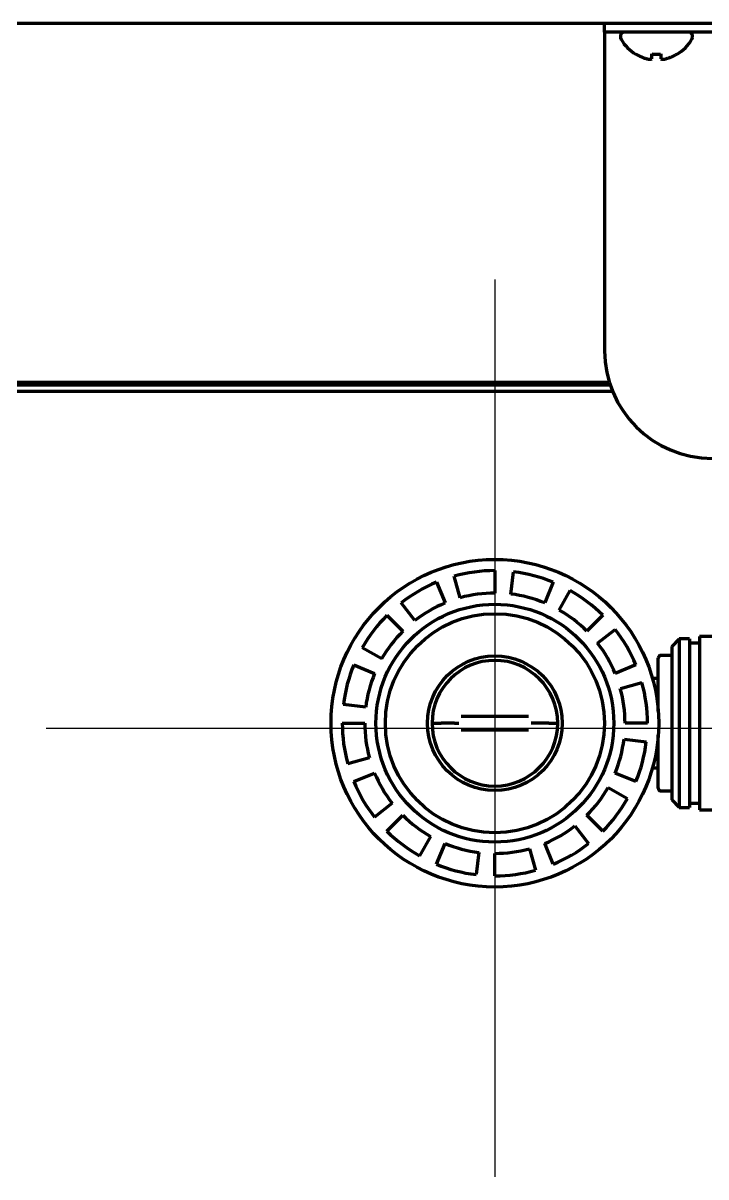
# Model space of a CAD drawing. Header units: inches. Extents: x 904 to 7172, y 213 to 5528.
# Drawn here: x 6802.2 to 6878.3, y 1908.2 to 2036.7 of the extents above; entities that cross this region are included whole.
import ezdxf

# ---------------------------------------------------------------- set-up
doc = ezdxf.new("R2010")
doc.units = ezdxf.units.IN

# ---------------------------------------------------------------- blocks, each defined once
blk = doc.blocks.new('A$C773D0E90')
at = {"color": 4}
for p, q in [((0, 50), (0, -50)), ((-50, 0), (50, 0))]:
    blk.add_line(p, q, dxfattribs=at)

msp = doc.modelspace()

# ---------------------------------------------------------------- linework, layer by layer
at = {"linetype": 'Continuous', "lineweight": 70}
for p, q in [((6250.64, 2036.72), (7128.64, 2036.72)), ((6866.97, 2035.72), (6866.97, 2036.72)), ((6866.97, 2035.72), (6866.97, 2034.72)), ((6870.97, 2035.72), (6866.97, 2035.72)), ((6868.74, 2035.32), (6868.74, 2035.12)), ((6878.97, 2035.72), (6870.97, 2035.72)), ((6876.74, 2035.12), (6876.74, 2035.32)), ((6866.97, 2034.72), (6866.97, 2000.22)), ((6870.44, 2033.24), (6870.44, 2033.28)), ((6875.04, 2033.28), (6875.04, 2033.24)), ((6749.93, 1996.72), (6867.49, 1996.72)), ((6749.94, 1996.42), (6867.59, 1996.42)), ((6749.94, 1995.72), (6867.84, 1995.72)), ((6850.88, 1972.7), (6850.22, 1975.11)), ((6854.74, 1975.72), (6854.74, 1973.22)), ((6856.52, 1973.11), (6856.83, 1975.59)), ((6848.23, 1974.43), (6849.19, 1972.12)), ((6861.24, 1974.43), (6860.29, 1972.12)), ((6861.89, 1971.33), (6863.13, 1973.51)), ((6845.83, 1970.16), (6844.29, 1972.13)), ((6842.72, 1970.74), (6844.49, 1968.97)), ((6866.76, 1970.74), (6864.99, 1968.97)), ((6866.18, 1967.63), (6868.15, 1969.17)), ((6875.29, 1968.12), (6874.44, 1967.27)), ((6875.29, 1968.12), (6875.29, 1949.32)), ((6876.44, 1968.12), (6875.29, 1968.12)), ((6876.44, 1968.12), (6876.44, 1949.32)), ((6877.54, 1968.37), (6877.54, 1949.07)), ((6887.94, 1968.37), (6877.54, 1968.37)), ((6842.13, 1965.88), (6839.95, 1967.11)), ((6874.44, 1967.27), (6874.44, 1950.17)), ((6877.54, 1967.62), (6876.44, 1967.62)), ((6872.94, 1960.07), (6872.94, 1965.97)), ((6874.44, 1966.27), (6873.24, 1966.27)), ((6839.03, 1965.23), (6841.34, 1964.27)), ((6870.44, 1965.23), (6868.13, 1964.27)), ((6868.72, 1962.58), (6871.13, 1963.24)), ((6872.94, 1963.7), (6872.3, 1963.7)), ((6840.35, 1960.51), (6837.87, 1960.81)), ((6852.17, 1959.47), (6851, 1959.47)), ((6852.91, 1959.47), (6852.17, 1959.47)), ((6856.57, 1959.47), (6852.91, 1959.47)), ((6857.31, 1959.47), (6856.57, 1959.47)), ((6858.48, 1959.47), (6857.31, 1959.47)), ((6837.74, 1958.72), (6840.24, 1958.72)), ((6850.25, 1958.72), (6848.74, 1958.72)), ((6851, 1957.97), (6852.17, 1957.97)), ((6852.17, 1957.97), (6852.91, 1957.97)), ((6852.91, 1957.97), (6856.57, 1957.97)), ((6856.57, 1957.97), (6857.31, 1957.97)), ((6857.31, 1957.97), (6858.48, 1957.97)), ((6860.74, 1958.72), (6859.23, 1958.72)), ((6871.74, 1958.72), (6869.24, 1958.72)), ((6869.13, 1956.94), (6871.61, 1956.63)), ((6872.94, 1951.47), (6872.94, 1957.37)), ((6840.76, 1954.86), (6838.35, 1954.2)), ((6839.03, 1952.22), (6841.34, 1953.17)), ((6870.44, 1952.22), (6868.13, 1953.17)), ((6872.3, 1953.75), (6872.94, 1953.75)), ((6867.35, 1951.57), (6869.52, 1950.33)), ((6873.24, 1951.17), (6874.44, 1951.17)), ((6874.44, 1950.17), (6875.29, 1949.32)), ((6843.3, 1949.81), (6841.33, 1948.27)), ((6875.29, 1949.32), (6876.44, 1949.32)), ((6876.44, 1949.82), (6877.54, 1949.82)), ((6877.54, 1949.07), (6887.94, 1949.07)), ((6842.72, 1946.7), (6844.49, 1948.47)), ((6866.76, 1946.7), (6864.99, 1948.47)), ((6863.65, 1947.28), (6865.19, 1945.31)), ((6847.58, 1946.11), (6846.35, 1943.94)), ((6848.23, 1943.02), (6849.19, 1945.33)), ((6861.24, 1943.02), (6860.29, 1945.33)), ((6852.95, 1944.33), (6852.65, 1941.85)), ((6854.74, 1941.72), (6854.74, 1944.22)), ((6858.6, 1944.74), (6859.26, 1942.33))]:
    msp.add_line(p, q, dxfattribs=at)
for radius in [18.25, 13.25, 12.2, 7.5]:
    msp.add_circle((6854.74, 1958.72), radius, dxfattribs=at)
for centre, radius, start, end in [((6869.14, 2035.32), 0.4, 90, 180), ((6869.14, 2035.12), 0.4, 180, 210.3012), ((6876.34, 2035.32), 0.4, 0, 90), ((6876.34, 2035.12), 0.4, 329.6988, 0), ((6872.94, 2037.34), 4.8, 210.3012, 238.6273), ((6872.54, 2037.34), 4.8, 301.3727, 329.6988), ((6878.97, 2000.22), 12, 180, 270), ((6854.74, 1958.72), 17, 90, 105.4286), ((6854.74, 1958.72), 17, 67.5, 82.9286), ((6854.74, 1958.72), 17, 112.5, 127.9286), ((6854.74, 1958.72), 17, 45, 60.4286), ((6854.74, 1958.72), 14.5, 112.5, 127.9286), ((6854.74, 1958.72), 14.5, 90, 105.4286), ((6854.74, 1958.72), 14.5, 67.5, 82.9286), ((6854.74, 1958.72), 17, 135, 150.4286), ((6854.74, 1958.72), 14.5, 45, 60.4286), ((6854.74, 1958.72), 14.5, 135, 150.4286), ((6854.74, 1958.72), 17, 22.5, 37.9286), ((6854.74, 1958.72), 14.5, 22.5, 37.9286), ((6854.74, 1958.72), 7, 0, 180), ((6873.24, 1965.97), 0.3, 90, 180), ((6854.74, 1958.72), 17, 157.5, 172.9286), ((6854.74, 1958.72), 14.5, 157.5, 172.9286), ((6854.74, 1958.72), 17, 0, 15.4286), ((6854.74, 1958.72), 14.5, 0, 15.4286), ((6854.74, 1958.72), 17, 180, 195.4286), ((6854.74, 1958.72), 14.5, 180, 195.4286), ((6854.74, 1958.72), 7, 180, 0), ((6854.74, 1958.72), 14.5, 337.5, 352.9286), ((6854.74, 1958.72), 17, 337.5, 352.9286), ((6854.74, 1958.72), 14.5, 202.5, 217.9286), ((6854.74, 1958.72), 17, 202.5, 217.9286), ((6854.74, 1958.72), 14.5, 315, 330.4286), ((6873.24, 1951.47), 0.3, 180, 270), ((6854.74, 1958.72), 17, 315, 330.4286), ((6854.74, 1958.72), 14.5, 225, 240.4286), ((6854.74, 1958.72), 17, 225, 240.4286), ((6854.74, 1958.72), 14.5, 292.5, 307.9286), ((6854.74, 1958.72), 14.5, 247.5, 262.9286), ((6854.74, 1958.72), 17, 292.5, 307.9286), ((6854.74, 1958.72), 14.5, 270, 285.4286), ((6854.74, 1958.72), 17, 247.5, 262.9286), ((6854.74, 1958.72), 17, 270, 285.4286)]:
    msp.add_arc(centre, radius, start, end, dxfattribs=at)
for points, knots in [([(6870.44, 2033.28), (6870.64, 2033.15), (6870.85, 2033.04), (6871.18, 2032.91), (6871.29, 2032.86), (6871.51, 2032.79), (6871.62, 2032.76), (6871.74, 2032.73)], [0, 0, 0, 0, 0.5, 0.5, 0.75, 0.75, 1, 1, 1, 1]), ([(6873.24, 2033.28), (6873.24, 2033.15), (6873.24, 2033.04), (6873.24, 2032.91), (6873.24, 2032.86), (6873.24, 2032.79), (6873.24, 2032.76), (6873.24, 2032.73)], [0, 0, 0, 0, 0.5, 0.5, 0.75, 0.75, 1, 1, 1, 1]), ([(6847.74, 1958.72), (6847.74, 1958.72), (6847.74, 1958.72), (6847.74, 1958.72), (6847.74, 1958.72), (6847.74, 1958.72), (6847.75, 1958.72), (6847.76, 1958.72), (6847.77, 1958.72), (6847.79, 1958.72), (6847.8, 1958.72), (6847.84, 1958.72), (6847.87, 1958.72), (6847.92, 1958.72), (6847.94, 1958.72), (6847.98, 1958.72), (6847.99, 1958.72), (6848.01, 1958.72), (6848.02, 1958.72), (6848.08, 1958.72), (6848.13, 1958.72), (6848.2, 1958.72), (6848.21, 1958.72), (6848.24, 1958.72), (6848.25, 1958.72), (6848.3, 1958.72), (6848.33, 1958.72), (6848.42, 1958.72), (6848.48, 1958.72), (6848.56, 1958.72), (6848.57, 1958.72), (6848.61, 1958.72), (6848.66, 1958.72), (6848.71, 1958.72), (6848.74, 1958.72)], [0, 0, 0, 0, 0.030929, 0.030929, 0.046559, 0.046559, 0.06219, 0.12471, 0.187231, 0.187231, 0.249752, 0.249752, 0.374793, 0.374793, 0.437314, 0.437314, 0.468574, 0.468574, 0.499834, 0.499834, 0.624876, 0.624876, 0.656136, 0.656136, 0.687397, 0.687397, 0.749917, 0.749917, 0.874959, 0.874959, 0.906219, 0.906219, 0.937479, 1, 1, 1, 1]), ([(6850.25, 1958.72), (6850.27, 1958.72), (6850.3, 1958.72), (6850.35, 1958.72), (6850.38, 1958.72), (6850.43, 1958.72), (6850.45, 1958.72), (6850.5, 1958.72), (6850.52, 1958.72), (6850.56, 1958.72), (6850.58, 1958.72), (6850.62, 1958.72), (6850.64, 1958.72), (6850.67, 1958.72), (6850.68, 1958.72), (6850.7, 1958.72), (6850.71, 1958.72), (6850.71, 1958.72)], [0, 0, 0, 0, 0.134311, 0.134311, 0.268604, 0.268604, 0.402882, 0.402882, 0.537146, 0.537146, 0.671447, 0.671447, 0.805717, 0.805717, 0.939999, 0.939999, 1, 1, 1, 1]), ([(6859.23, 1958.72), (6859.2, 1958.72), (6859.18, 1958.72), (6859.12, 1958.72), (6859.1, 1958.72), (6859.05, 1958.72), (6859.02, 1958.72), (6858.98, 1958.72), (6858.96, 1958.72), (6858.91, 1958.72), (6858.89, 1958.72), (6858.86, 1958.72), (6858.84, 1958.72), (6858.81, 1958.72), (6858.79, 1958.72), (6858.78, 1958.72), (6858.77, 1958.72), (6858.77, 1958.72)], [0, 0, 0, 0, 0.134311, 0.134311, 0.268604, 0.268604, 0.402882, 0.402882, 0.537146, 0.537146, 0.671447, 0.671447, 0.805717, 0.805717, 0.939999, 0.939999, 1, 1, 1, 1]), ([(6860.74, 1958.72), (6860.8, 1958.72), (6860.87, 1958.72), (6860.97, 1958.72), (6861, 1958.72), (6861.06, 1958.72), (6861.09, 1958.72), (6861.18, 1958.72), (6861.24, 1958.72), (6861.31, 1958.72), (6861.32, 1958.72), (6861.35, 1958.72), (6861.36, 1958.72), (6861.4, 1958.72), (6861.42, 1958.72), (6861.49, 1958.72), (6861.53, 1958.72), (6861.58, 1958.72), (6861.59, 1958.72), (6861.6, 1958.72), (6861.63, 1958.72), (6861.66, 1958.72), (6861.69, 1958.72), (6861.7, 1958.72), (6861.7, 1958.72), (6861.71, 1958.72), (6861.72, 1958.72), (6861.73, 1958.72), (6861.73, 1958.72), (6861.73, 1958.72), (6861.74, 1958.72), (6861.74, 1958.72), (6861.74, 1958.72), (6861.74, 1958.72), (6861.74, 1958.72)], [0, 0, 0, 0, 0.125062, 0.125062, 0.187592, 0.187592, 0.250123, 0.250123, 0.375185, 0.375185, 0.40645, 0.40645, 0.437716, 0.437716, 0.500246, 0.500246, 0.625308, 0.625308, 0.656573, 0.656573, 0.687839, 0.750369, 0.8129, 0.8129, 0.844166, 0.844166, 0.875431, 0.875431, 0.937962, 0.937962, 0.953594, 0.953594, 0.969227, 1, 1, 1, 1])]:
    msp.add_open_spline(points, degree=3, knots=knots, dxfattribs=at)
for points in [[(6871.74, 2032.73), (6871.76, 2032.72), (6871.81, 2032.72), (6871.88, 2032.71), (6871.95, 2032.71), (6872.02, 2032.71), (6872.1, 2032.71), (6872.17, 2032.72), (6872.21, 2032.72), (6872.24, 2032.73)], [(6872.24, 2032.73), (6872.24, 2032.74), (6872.24, 2032.77), (6872.24, 2032.82), (6872.24, 2032.88), (6872.24, 2032.94), (6872.24, 2033), (6872.24, 2033.08), (6872.24, 2033.17), (6872.24, 2033.24), (6872.24, 2033.28)], [(6872.24, 2033.28), (6872.41, 2033.25), (6872.74, 2033.23), (6873.07, 2033.25), (6873.24, 2033.28)], [(6873.24, 2032.73), (6873.26, 2032.72), (6873.32, 2032.72), (6873.39, 2032.71), (6873.46, 2032.71), (6873.53, 2032.71), (6873.6, 2032.71), (6873.67, 2032.72), (6873.72, 2032.72), (6873.74, 2032.73)], [(6873.74, 2032.73), (6873.79, 2032.74), (6873.9, 2032.77), (6874.06, 2032.82), (6874.22, 2032.88), (6874.38, 2032.94), (6874.53, 2033), (6874.69, 2033.08), (6874.85, 2033.17), (6874.97, 2033.24), (6875.04, 2033.28)]]:
    msp.add_open_spline(points, degree=3, dxfattribs=at)

# ---------------------------------------------------------------- block references
msp.add_blockref('A$C773D0E90', (6854.74, 1958.17))

doc.saveas('drawing.dxf')
